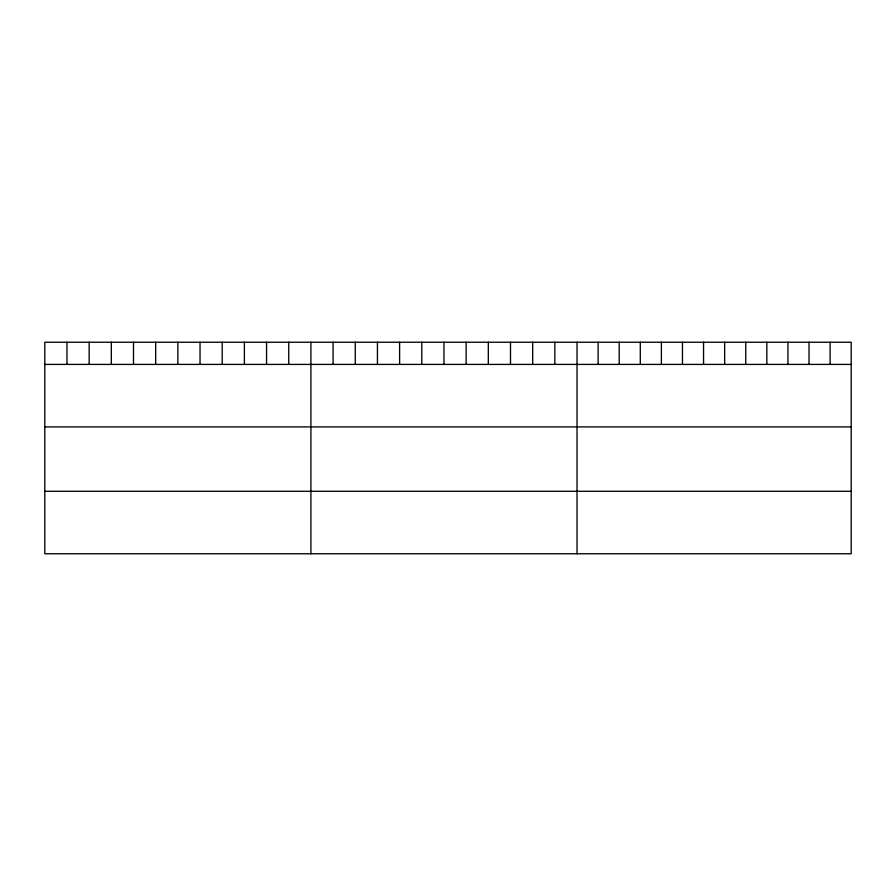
<?xml version="1.0" encoding="UTF-8"?>
<svg xmlns="http://www.w3.org/2000/svg" width="896" height="896" viewBox="0 0 896 896"><rect width="100%" height="100%" fill="white"/><g stroke="black" fill="none" stroke-linecap="round" stroke-linejoin="round"><path stroke-width="1.34" d="M851.2 364.414L851.2 553.762L44.8 553.762L44.8 342.238L851.2 342.238L851.2 364.414L44.8 364.414M44.8 426.899L851.2 426.899M44.8 491.277L851.2 491.277M830.11 342.238L830.11 364.414M809.021 342.238L809.021 364.414M787.931 342.238L787.931 364.414M766.842 342.238L766.842 364.414M745.752 342.238L745.752 364.414M724.662 342.238L724.662 364.414M703.562 342.238L703.562 364.414M682.472 342.238L682.472 364.414M661.382 342.238L661.382 364.414M640.293 342.238L640.293 364.414M619.203 342.238L619.203 364.414M598.114 342.238L598.114 364.414M577.024 342.238L577.024 553.762M554.848 342.238L554.848 364.414M532.672 342.238L532.672 364.414M510.496 342.238L510.496 364.414M488.32 342.238L488.32 364.414M466.144 342.238L466.144 364.414M443.968 342.238L443.968 364.414M421.792 342.238L421.792 364.414M399.616 342.238L399.616 364.414M377.44 342.238L377.44 364.414M355.264 342.238L355.264 364.414M333.088 342.238L333.088 364.414M310.912 342.238L310.912 553.762M288.736 342.238L288.736 364.414M266.56 342.238L266.56 364.414M244.384 342.238L244.384 364.414M222.208 342.238L222.208 364.414M200.032 342.238L200.032 364.414M177.856 342.238L177.856 364.414M155.68 342.238L155.68 364.414M133.504 342.238L133.504 364.414M111.328 342.238L111.328 364.414M89.152 342.238L89.152 364.414M66.976 342.238L66.976 364.414"/></g></svg>
